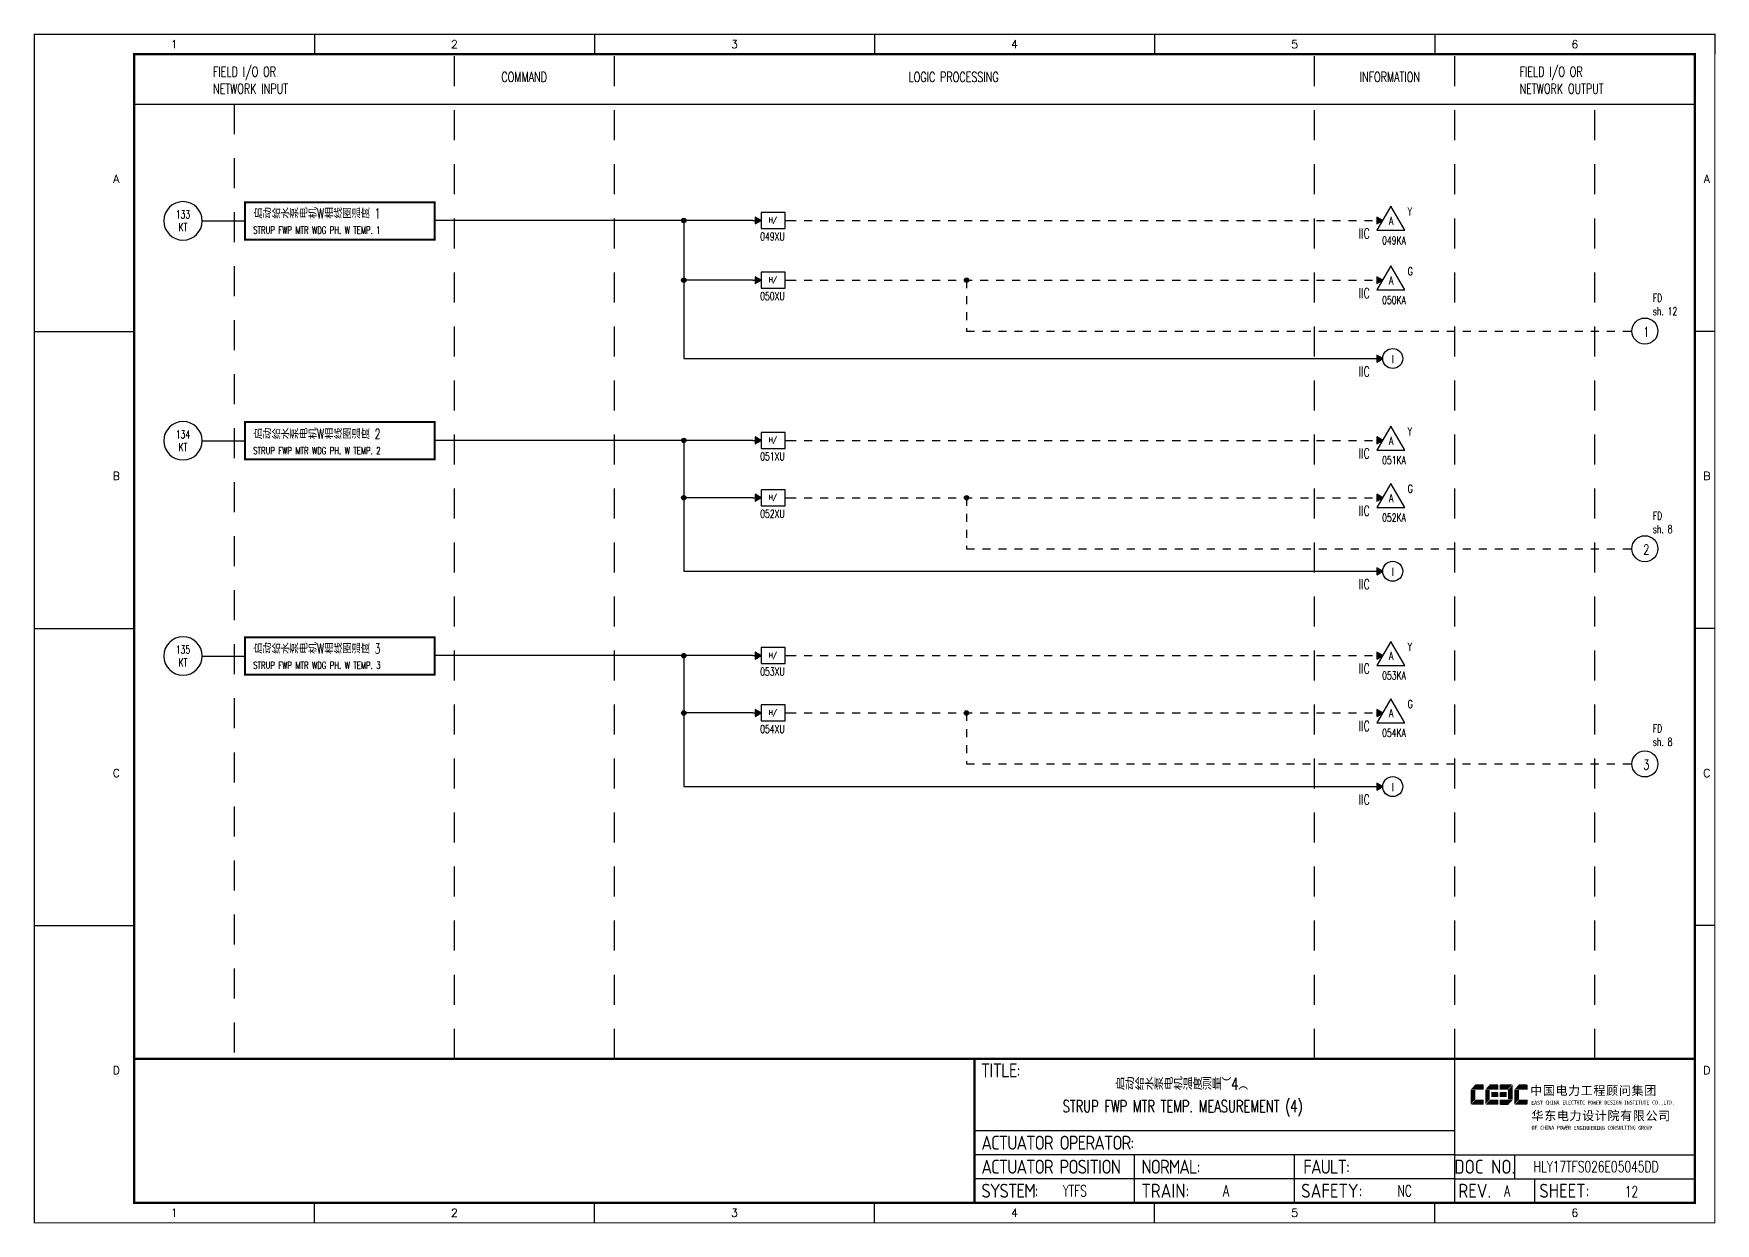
# Model space of a CAD drawing. Header units: millimetres. Extents: x 14388 to 19722, y -3447 to -1598.
# Drawn here: x 17472.7 to 17893, y -3043 to -2745.7 of the extents above; entities that cross this region are included whole.
import ezdxf
from ezdxf.enums import TextEntityAlignment as Align

# ---------------------------------------------------------------- set-up
doc = ezdxf.new("R2010")
doc.units = ezdxf.units.MM
for name, pattern in [('D2', [6, 2, -2, 2]), ('DASHED', [0.75, 0.5, -0.25]), ('JIS_02_0.7', [1.35, 0.75, -0.6])]:
    doc.linetypes.add(name, pattern=pattern)
for name, color, linetype in [('BLOCK', 7, 'Continuous'), ('BORDER', 1, 'Continuous'), ('INSTRUMENT', 4, 'Continuous'), ('MLINE', 6, 'Continuous'), ('TITLE', 1, 'Continuous'), ('TK', 7, 'Continuous'), ('图框_外框线', 7, 'Continuous'), ('图框_标题栏文字', 6, 'Continuous')]:
    doc.layers.add(name, color=color, linetype=linetype)
doc.styles.add('DANIEL', font='COMPLEX', dxfattribs={"width": 0.7, "bigfont": 'GVFS'})
doc.styles.add('ecepdi', font='simhei.ttf', dxfattribs={"width": 0.9})
doc.styles.get("Standard").update_dxf_attribs({"font": 'romans.shx', "width": 0.7, "bigfont": '@0hztxta.shx'})
doc.styles.add('工程字', font='gbenor.shx', dxfattribs={"bigfont": 'gbcbig.shx'})

# ---------------------------------------------------------------- blocks, each defined once
blk = doc.blocks.new('INS00')
at = {"layer": 'INSTRUMENT', "color": 0}
blk.add_lwpolyline([(6, 0, 1), (-6, 0, 1)], format="xyb", close=True, dxfattribs=at)
at = {"layer": 'INSTRUMENT', "flags": 1}
for tag, p in [('INSNAM', (0, 9)), ('INSDGN', (0, -9)), ('INSSUP', (0, -15)), ('INSTYP', (0, -12)), ('INSMAN', (0, -18)), ('INSREM', (0, -21))]:
    blk.add_attdef(tag, text='', height=3, dxfattribs=at).set_placement(p, align=Align.TOP_CENTER)
at = {"layer": 'INSTRUMENT', "width": 0.7}
for tag, p in [('INSHH', (6, 3.5)), ('INSL', (6, -3)), ('INSLL', (6, -6))]:
    blk.add_attdef(tag, p, '', height=2.5, dxfattribs=at)
for tag, p in [('INSIDE', (0, 2)), ('INSSYS', (0, -2))]:
    blk.add_attdef(tag, text='', height=2.5, dxfattribs=at).set_placement(p, align=Align.MIDDLE)
at = {"layer": 'INSTRUMENT', "linetype": 'DASHED', "width": 0.7}
blk.add_attdef('INSH', (6, 0.5), '', height=2.5, dxfattribs=at)
blk = doc.blocks.new('大于')
at = {"layer": 'BORDER'}
blk.add_hatch(color=256, dxfattribs=at).paths.add_polyline_path([(2178.99, 3748.47), (2177.49, 3749.34), (2177.49, 3747.6)])
for p, q in [((2176.99, 3748.47), (2178.99, 3748.47)), ((2184.99, 3748.47), (2186.99, 3748.47))]:
    blk.add_line(p, q, dxfattribs=at)
for points in [[(2178.99, 3748.47), (2177.49, 3749.34), (2177.49, 3747.6)], [(2184.99, 3750.47), (2178.99, 3750.47), (2178.99, 3746.47), (2184.99, 3746.47)]]:
    blk.add_lwpolyline(points, close=True, dxfattribs=at)
at = {"layer": 'BORDER', "style": 'DANIEL', "width": 0.8}
blk.add_text('H/', height=1.2, dxfattribs=at).set_placement((2181.94, 3748.51), align=Align.MIDDLE)
blk = doc.blocks.new('A$C1E0003F3')
h = blk.add_hatch(color=152)
edge = h.paths.add_edge_path()
edge.add_ellipse((5.15, 4.41), major_axis=(0, 0.211), ratio=0.769231, start_angle=-90, end_angle=0)
edge.add_line((5.15, 4.62), (3.22, 4.62))
edge.add_line((3.22, 4.62), (2.09, 3.35))
edge.add_line((2.09, 3.35), (5.32, 3.35))
edge.add_line((5.32, 3.35), (5.32, 4.41))
h.paths.add_polyline_path([(3.22, 3.23), (2.09, 3.23), (2.09, -0.36), (3.22, 0.91)])
edge = h.paths.add_edge_path()
edge.add_line((5.32, 0.81), (3.27, 0.81))
edge.add_line((3.27, 0.81), (2.13, -0.46))
edge.add_line((2.13, -0.46), (5.15, -0.46))
edge.add_ellipse((5.15, -0.25), major_axis=(0, 0.211), ratio=0.769231, start_angle=180, end_angle=270)
edge.add_line((5.32, -0.25), (5.32, 0.81))
h = blk.add_hatch(color=152)
edge = h.paths.add_edge_path()
edge.add_ellipse((8.78, 4.41), major_axis=(0, 0.211), ratio=0.769231, start_angle=-90, end_angle=0)
edge.add_line((8.78, 4.62), (6.84, 4.62))
edge.add_line((6.84, 4.62), (5.71, 3.35))
edge.add_line((5.71, 3.35), (8.94, 3.35))
edge.add_line((8.94, 3.35), (8.94, 4.41))
h.paths.add_polyline_path([(6.84, 3.23), (5.71, 3.23), (5.71, -0.36), (6.84, 0.91)])
edge = h.paths.add_edge_path()
edge.add_ellipse((8.78, 2.49), major_axis=(0, 0.211), ratio=0.769231, start_angle=-90, end_angle=0)
edge.add_line((8.78, 2.7), (7.22, 2.7))
edge.add_line((7.22, 2.7), (7.22, 1.44))
edge.add_line((7.22, 1.44), (8.78, 1.44))
edge.add_ellipse((8.78, 1.65), major_axis=(0, 0.211), ratio=0.769231, start_angle=180, end_angle=270)
edge.add_line((8.94, 1.65), (8.94, 2.49))
edge = h.paths.add_edge_path()
edge.add_line((8.94, 0.81), (6.89, 0.81))
edge.add_line((6.89, 0.81), (5.75, -0.46))
edge.add_line((5.75, -0.46), (8.78, -0.46))
edge.add_ellipse((8.78, -0.25), major_axis=(0, 0.211), ratio=0.769231, start_angle=180, end_angle=270)
edge.add_line((8.94, -0.25), (8.94, 0.81))
h = blk.add_hatch(color=1)
edge = h.paths.add_edge_path()
edge.add_line((12.48, 4.62), (9.46, 4.62))
edge.add_ellipse((9.46, 4.41), major_axis=(0, 0.211), ratio=0.769231, start_angle=0, end_angle=90)
edge.add_line((9.3, 4.41), (9.3, 3.35))
edge.add_line((9.3, 3.35), (11.35, 3.35))
edge.add_line((11.35, 3.35), (12.48, 4.62))
h.paths.add_polyline_path([(12.57, 4.56), (11.38, 3.23), (11.38, 0.93), (12.57, 0.93)])
edge = h.paths.add_edge_path()
edge.add_line((11.03, 2.7), (9.46, 2.7))
edge.add_ellipse((9.46, 2.49), major_axis=(0, 0.211), ratio=0.769231, start_angle=0, end_angle=90)
edge.add_line((9.3, 2.49), (9.3, 1.65))
edge.add_ellipse((9.46, 1.65), major_axis=(0, 0.211), ratio=0.769231, start_angle=90, end_angle=180)
edge.add_line((9.46, 1.44), (11.03, 1.44))
edge.add_line((11.03, 1.44), (11.03, 2.7))
h = blk.add_hatch(color=152)
edge = h.paths.add_edge_path()
edge.add_ellipse((16.11, 4.41), major_axis=(0, 0.211), ratio=0.769231, start_angle=-90, end_angle=0)
edge.add_line((16.11, 4.62), (14.14, 4.62))
edge.add_line((14.14, 4.62), (13, 3.35))
edge.add_line((13, 3.35), (16.27, 3.35))
edge.add_line((16.27, 3.35), (16.27, 4.41))
h.paths.add_polyline_path([(14.14, 3.23), (13, 3.23), (13, -0.36), (14.14, 0.91)])
edge = h.paths.add_edge_path()
edge.add_line((16.27, 0.81), (14.18, 0.81))
edge.add_line((14.18, 0.81), (13.04, -0.46))
edge.add_line((13.04, -0.46), (16.03, -0.46))
edge.add_ellipse((16.03, -0.15), major_axis=(0, 0.316), ratio=0.769231, start_angle=180, end_angle=270)
edge.add_line((16.27, -0.15), (16.27, 0.81))
h = blk.add_hatch(color=1)
edge = h.paths.add_edge_path()
edge.add_line((12.58, 0.79), (9.3, 0.79))
edge.add_line((9.3, 0.79), (9.3, -0.27))
edge.add_ellipse((9.46, -0.27), major_axis=(0, 0.211), ratio=0.769231, start_angle=90, end_angle=180)
edge.add_line((9.46, -0.48), (11.43, -0.48))
edge.add_line((11.43, -0.48), (12.58, 0.79))
at = {"layer": 'TITLE', "color": 7, "style": 'ecepdi'}
for s, p in [('中', (16.92, 1.94)), ('国', (20.09, 2)), ('电', (23.25, 1.99)), ('力', (26.39, 1.96)), ('程', (32.71, 1.98)), ('顾', (35.9, 1.98)), ('问', (39.09, 1.94)), ('集', (42.26, 1.98)), ('团', (45.42, 2.01)), ('工', (29.53, 1.95)), ('华', (17.24, -4.31)), ('东', (20.45, -4.29)), ('电', (23.62, -4.35)), ('力', (26.75, -4.32)), ('设', (29.92, -4.3)), ('计', (33.05, -4.31)), ('院', (36.26, -4.29)), ('有', (39.41, -4.29)), ('限', (42.57, -4.32)), ('公', (45.78, -4.38)), ('司', (48.91, -4.35))]:
    blk.add_text(s, height=2.2, dxfattribs=at).set_placement(p)
at = {"layer": 'TITLE', "color": 7, "style": 'ecepdi', "width": 0.975}
for s, p in [('E', (17.58, 0.02)), ('A', (18.29, 0.03)), ('S', (19, 0.03)), ('T', (19.7, 0.03)), ('C', (21.1, 0.09)), ('H', (21.77, 0.09)), ('I', (22.46, 0.09)), ('N', (23.17, 0.1)), ('A', (23.86, 0.1)), ('E', (25.35, 0.09)), ('L', (26.05, 0.11)), ('E', (26.76, 0.1)), ('C', (27.46, 0.12)), ('T', (28.18, 0.11)), ('R', (28.87, 0.1)), ('I', (29.57, 0.11)), ('C', (30.28, 0.1)), ('P', (31.64, 0.09)), ('O', (32.32, 0.08)), ('W', (33.03, 0.08)), ('E', (33.72, 0.08)), ('R', (34.42, 0.09)), ('D', (35.81, 0.1)), ('E', (36.52, 0.1)), ('S', (37.2, 0.1)), ('I', (37.91, 0.09)), ('G', (38.68, 0.11)), ('N', (39.38, 0.09)), ('I', (40.72, 0.07)), ('N', (41.43, 0.08)), ('S', (42.14, 0.08)), ('T', (42.83, 0.08)), ('I', (43.52, 0.09)), ('T', (44.22, 0.07)), ('U', (44.93, 0.07)), ('T', (45.63, 0.08)), ('E', (46.34, 0.09)), ('C', (47.76, 0.11)), ('O', (48.48, 0.1)), ('L', (50.56, 0.1)), ('T', (51.27, 0.1)), ('D', (51.96, 0.1)), ('.', (49.23, 0.1)), (',', (49.87, 0.1)), ('.', (52.72, 0.11)), ('O', (17.67, -6.18)), ('OF', (18.01, -6.2)), ('F', (18.37, -6.2)), ('C', (19.8, -6.19)), ('H', (20.47, -6.19)), ('I', (21.15, -6.19)), ('N', (21.87, -6.18)), ('A', (22.56, -6.18)), ('P', (23.98, -6.2)), ('O', (24.66, -6.21)), ('W', (25.36, -6.21)), ('E', (26.06, -6.21)), ('R', (26.75, -6.2)), ('E', (28.19, -6.24)), ('N', (28.91, -6.27)), ('G', (29.62, -6.26)), ('I', (30.32, -6.27)), ('N', (31.02, -6.27)), ('E', (31.7, -6.28)), ('E', (32.41, -6.27)), ('R', (33.1, -6.24)), ('I', (33.81, -6.24)), ('N', (34.51, -6.26)), ('G', (35.2, -6.24)), ('C', (36.61, -6.19)), ('O', (37.3, -6.21)), ('N', (38, -6.2)), ('S', (38.71, -6.21)), ('U', (39.41, -6.18)), ('L', (40.11, -6.18)), ('T', (40.81, -6.19)), ('I', (41.51, -6.21)), ('N', (42.2, -6.21)), ('G', (42.91, -6.17)), ('G', (44.29, -6.2)), ('R', (45, -6.21)), ('O', (45.69, -6.22)), ('U', (46.39, -6.2)), ('P', (47.1, -6.23))]:
    blk.add_text(s, height=1, dxfattribs=at).set_placement(p, align=Align.MIDDLE_CENTER)
blk = doc.blocks.new('A$C57484896')
for p, q in [((70, 297), (70, 292)), ((140, 297), (140, 292)), ((210, 297), (210, 292)), ((280, 297), (280, 292)), ((350, 297), (350, 292)), ((420, 297), (420, 292)), ((0, 222.75), (25, 222.75)), ((420, 222.75), (415, 222.75)), ((0, 148.5), (25, 148.5)), ((420, 148.5), (415, 148.5)), ((0, 74.25), (25, 74.25)), ((420, 74.25), (415, 74.25)), ((70, 0), (70, 5)), ((140, 0), (140, 5)), ((210, 0), (210, 5)), ((280, 0), (280, 5)), ((350, 0), (350, 5))]:
    blk.add_line(p, q)
at = {"layer": 'MLINE', "linetype": 'JIS_02_0.7', "ltscale": 10}
for p, q in [((105, 41), (105, 292)), ((145, 41), (145, 292)), ((320, 41), (320, 292)), ((355, 41), (355, 292)), ((50, 279.56), (50, 41)), ((390, 41), (390, 279.56))]:
    blk.add_line(p, q, dxfattribs=at)
at = {"layer": 'MLINE'}
blk.add_line((25, 279.56), (415, 279.56), dxfattribs=at)
at = {"layer": '图框_外框线'}
for p, q in [((355, 5), (355, 41)), ((355, 23), (235, 23)), ((355, 17), (235, 17)), ((275, 11), (275, 17)), ((315, 11), (315, 17)), ((355, 17), (415, 17)), ((370, 11), (370, 17)), ((355, 11), (235, 11)), ((355, 11), (235, 11)), ((275, 5), (275, 11)), ((315, 5), (315, 11)), ((355, 11), (415, 11)), ((375, 5), (375, 11))]:
    blk.add_line(p, q, dxfattribs=at)
for points, const_width in [([(0, 0), (420, 0), (420, 297), (0, 297)], 0.3), ([(25, 5), (415, 5), (415, 292), (25, 292)], 0.6)]:
    blk.add_lwpolyline(points, close=True, dxfattribs=dict(at, const_width=const_width))
at = {"layer": '图框_外框线', "const_width": 0.6}
blk.add_lwpolyline([(235, 41), (25, 41)], dxfattribs=at)
at = {"layer": '图框_外框线'}
blk.add_lwpolyline([(415, 41, 0.6, 0.6, 0), (235, 41, 0.6, 0.6, 0), (235, 5, 0, 0, 0)], format="xyseb", dxfattribs=at)
blk.add_blockref('A$C1E0003F3', (356.94, 29.95))
at = {"layer": 'MLINE', "char_height": 2.5, "width": 31.8959, "attachment_point": 1}
for s, insert in [('FIELD I/O OR', (44.67, 288.89)), ('COMMAND', (116.74, 287.58)), ('LOGIC PROCESSING', (218.52, 287.58)), ('INFORMATION', (331.25, 287.58)), ('FIELD I/O OR', (371.22, 288.89)), ('NETWORK INPUT', (44.67, 284.64)), ('NETWORK OUTPUT', (371.22, 284.64))]:
    blk.add_mtext(s, dxfattribs=dict(at, insert=insert))
at = {"layer": 'TK', "color": 3}
for s, p in [('1', (35, 294.5)), ('2', (105, 294.5)), ('3', (175, 294.5)), ('4', (245, 294.5)), ('5', (315, 294.5)), ('6', (385, 294.5)), ('1', (35, 2.5)), ('2', (105, 2.5)), ('3', (175, 2.5)), ('4', (245, 2.5)), ('5', (315, 2.5)), ('6', (385, 2.5))]:
    blk.add_text(s, height=2, dxfattribs=at).set_placement(p, align=Align.MIDDLE)
for s, p in [('A', (20.5, 259.88)), ('A', (418, 259.88)), ('B', (20.5, 185.62)), ('B', (418, 185.62)), ('C', (20.5, 111.38)), ('C', (418, 111.38)), ('D', (20.5, 37.12)), ('D', (418, 37.12))]:
    blk.add_text(s, height=2, dxfattribs=at).set_placement(p, align=Align.CENTER)
at = {"layer": '图框_标题栏文字', "char_height": 3.5, "style": '工程字'}
for s, insert, width, attachment_point in [('{\\T0.9; TITLE:}', (234.86, 38.09), 14.2249, 4), ('{\\T0.9; ACTUATOR OPERATOR:}', (235, 20), 40, 4), ('{\\T0.9; ACTUATOR POSITION}', (235, 14), 45, 4), ('{\\T0.9; NORMAL:}', (275, 14), 18.2557, 4), ('{\\T0.9; FAULT:}', (315.44, 14), 15, 4), ('DOC NO.', (362.5, 14), 15, 5), ('{\\T0.9; SYSTEM:}', (235, 8), 17.9526, 4), ('{\\T0.9; }TRAIN: ', (275, 8), 17.6638, 4), ('SAFETY:', (324.3, 8), 22.3993, 5), ('REV.', (360, 8), 10, 5), ('SHEET:', (382.42, 8), 20, 5)]:
    blk.add_mtext(s, dxfattribs=dict(at, insert=insert, width=width, attachment_point=attachment_point))

msp = doc.modelspace()

# ---------------------------------------------------------------- hatches: boundary and pattern name
h = msp.add_hatch(color=256)
edge = h.paths.add_edge_path()
edge.add_arc((17635.21, -2792.36), 0.55, 0, 360)
for points in [[(17809.89, -2792.36), (17808.39, -2791.49), (17808.39, -2793.23)], [(17809.89, -2807.27), (17808.39, -2806.41), (17808.39, -2808.14)], [(17809.89, -2826.85), (17808.39, -2825.99), (17808.39, -2827.72)], [(17809.89, -2847.31), (17808.39, -2846.44), (17808.39, -2848.18)], [(17809.89, -2861.64), (17808.39, -2860.78), (17808.39, -2862.51)], [(17809.89, -2880.02), (17808.39, -2879.16), (17808.39, -2880.89)], [(17809.89, -2901.1), (17808.39, -2900.23), (17808.39, -2901.97)], [(17809.89, -2915.43), (17808.39, -2914.57), (17808.39, -2916.3)], [(17809.89, -2933.82), (17808.39, -2932.95), (17808.39, -2934.68)]]:
    msp.add_hatch(color=256).paths.add_polyline_path(points)
h = msp.add_hatch(color=256)
edge = h.paths.add_edge_path()
edge.add_arc((17635.21, -2807.27), 0.55, 0, 360)
h = msp.add_hatch(color=256)
edge = h.paths.add_edge_path()
edge.add_arc((17705.9, -2807.27), 0.55, 0, 360)
h = msp.add_hatch(color=256)
edge = h.paths.add_edge_path()
edge.add_arc((17635.21, -2847.31), 0.55, 0, 360)
h = msp.add_hatch(color=256)
edge = h.paths.add_edge_path()
edge.add_arc((17635.21, -2861.64), 0.55, 0, 360)
h = msp.add_hatch(color=256)
edge = h.paths.add_edge_path()
edge.add_arc((17705.9, -2861.64), 0.55, 0, 360)
h = msp.add_hatch(color=256)
edge = h.paths.add_edge_path()
edge.add_arc((17635.21, -2901.1), 0.55, 0, 360)
h = msp.add_hatch(color=256)
edge = h.paths.add_edge_path()
edge.add_arc((17635.21, -2915.43), 0.55, 0, 360)
h = msp.add_hatch(color=256)
edge = h.paths.add_edge_path()
edge.add_arc((17705.86, -2915.43), 0.55, 0, 360)

# ---------------------------------------------------------------- linework, layer by layer
for p, q in [((17572.95, -2797.12), (17572.95, -2787.78)), ((17514.85, -2792.45), (17525.55, -2792.45)), ((17652.51, -2792.36), (17572.95, -2792.36)), ((17635.21, -2792.36), (17635.21, -2826.85)), ((17572.95, -2797.12), (17525.55, -2797.12)), ((17652.51, -2807.27), (17635.21, -2807.27)), ((17635.21, -2826.85), (17809.89, -2826.85)), ((17572.95, -2852.07), (17572.95, -2842.73)), ((17514.85, -2847.4), (17525.55, -2847.4)), ((17652.51, -2847.31), (17572.95, -2847.31)), ((17635.21, -2847.31), (17635.21, -2880.02)), ((17572.95, -2852.07), (17525.55, -2852.07)), ((17652.51, -2861.64), (17635.21, -2861.64)), ((17635.21, -2880.02), (17809.89, -2880.02)), ((17572.95, -2905.86), (17572.95, -2896.52)), ((17514.85, -2901.19), (17525.55, -2901.19)), ((17652.51, -2901.1), (17572.95, -2901.1)), ((17635.21, -2901.1), (17635.21, -2933.82)), ((17572.95, -2905.86), (17525.55, -2905.86)), ((17652.51, -2915.43), (17635.21, -2915.43)), ((17635.21, -2933.82), (17809.89, -2933.82))]:
    msp.add_line(p, q)
at = {"linetype": 'D2'}
for p, q in [((17661.31, -2792.36), (17809.89, -2792.36)), ((17661.31, -2807.27), (17809.89, -2807.27)), ((17705.9, -2807.27), (17705.9, -2819.99)), ((17705.9, -2819.99), (17872.16, -2819.99)), ((17661.31, -2847.31), (17809.89, -2847.31)), ((17661.31, -2861.64), (17809.89, -2861.64)), ((17705.9, -2861.64), (17705.9, -2874.37)), ((17705.9, -2874.37), (17872.16, -2874.37)), ((17661.31, -2901.1), (17809.89, -2901.1)), ((17661.31, -2915.43), (17809.89, -2915.43)), ((17705.86, -2915.43), (17705.86, -2928.16)), ((17705.86, -2928.16), (17872.13, -2928.16))]:
    msp.add_line(p, q, dxfattribs=at)
at = {"const_width": 0.5}
for points in [[(17525.55, -2787.78), (17572.95, -2787.78), (17572.95, -2797.12), (17525.55, -2797.12), (17525.55, -2787.78)], [(17525.55, -2842.73), (17572.95, -2842.73), (17572.95, -2852.07), (17525.55, -2852.07), (17525.55, -2842.73)], [(17525.55, -2896.52), (17572.95, -2896.52), (17572.95, -2905.86), (17525.55, -2905.86), (17525.55, -2896.52)]]:
    msp.add_lwpolyline(points, dxfattribs=at)
at = {"color": 1}
for points in [[(17815.38, -2794.81), (17811.91, -2788.81), (17808.45, -2794.81)], [(17815.38, -2809.72), (17811.91, -2803.72), (17808.45, -2809.72)], [(17815.38, -2849.76), (17811.91, -2843.76), (17808.45, -2849.76)], [(17815.38, -2864.09), (17811.91, -2858.09), (17808.45, -2864.09)], [(17815.38, -2903.55), (17811.91, -2897.55), (17808.45, -2903.55)], [(17815.38, -2917.88), (17811.91, -2911.88), (17808.45, -2917.88)]]:
    msp.add_lwpolyline(points, close=True, dxfattribs=at)
for points in [[(17809.89, -2792.36), (17808.39, -2791.49), (17808.39, -2793.23)], [(17809.89, -2807.27), (17808.39, -2806.41), (17808.39, -2808.14)], [(17809.89, -2826.85), (17808.39, -2825.99), (17808.39, -2827.72)], [(17809.89, -2847.31), (17808.39, -2846.44), (17808.39, -2848.18)], [(17809.89, -2861.64), (17808.39, -2860.78), (17808.39, -2862.51)], [(17809.89, -2880.02), (17808.39, -2879.16), (17808.39, -2880.89)], [(17809.89, -2901.1), (17808.39, -2900.23), (17808.39, -2901.97)], [(17809.89, -2915.43), (17808.39, -2914.57), (17808.39, -2916.3)], [(17809.89, -2933.82), (17808.39, -2932.95), (17808.39, -2934.68)]]:
    msp.add_lwpolyline(points, close=True)
for centre, radius in [((17635.21, -2792.36), 0.55), ((17635.21, -2807.27), 0.55), ((17705.9, -2807.27), 0.55), ((17875.42, -2819.99), 3.25), ((17812.39, -2826.85), 2.5), ((17635.21, -2847.31), 0.55), ((17635.21, -2861.64), 0.55), ((17705.9, -2861.64), 0.55), ((17875.42, -2874.37), 3.25), ((17812.39, -2880.02), 2.5), ((17635.21, -2901.1), 0.55), ((17635.21, -2915.43), 0.55), ((17705.86, -2915.43), 0.55), ((17875.42, -2928.16), 3.25), ((17812.39, -2933.83), 2.5)]:
    msp.add_circle(centre, radius)

# ---------------------------------------------------------------- block references
for name, p in [('A$C57484896', (17472.88, -3042.82)), ('大于', (15475.52, -6540.83)), ('大于', (15475.52, -6555.74)), ('大于', (15475.52, -6595.78)), ('大于', (15475.52, -6610.11)), ('大于', (15475.52, -6649.57)), ('大于', (15475.52, -6663.9))]:
    msp.add_blockref(name, p)
at = {"layer": 'MLINE', "xscale": 0.7999999999992724, "yscale": 0.7999999999992724, "zscale": 0.8}
for p, values in [((17510.05, -2792.45), {'INSIDE': '133', 'INSSYS': 'KT'}), ((17510.05, -2847.4), {'INSIDE': '134', 'INSSYS': 'KT'}), ((17510.05, -2901.19), {'INSIDE': '135', 'INSSYS': 'KT'})]:
    msp.add_blockref('INS00', p, dxfattribs=at).add_auto_attribs(values)

# ---------------------------------------------------------------- texts
at = {"color": 1, "width": 0.7}
for p in [(17812, -2793.44), (17812, -2808.35), (17812, -2848.39), (17812, -2862.72), (17812, -2902.18), (17812, -2916.51)]:
    msp.add_text('A', height=2, dxfattribs=at).set_placement(p, align=Align.CENTER)
at = {"width": 0.7}
for p in [(17812.43, -2827.98), (17812.43, -2881.15), (17812.43, -2934.95)]:
    msp.add_text('I', height=2, dxfattribs=at).set_placement(p, align=Align.CENTER)
at = {"attachment_point": 1}
for s, insert, char_height, width in [('启动给水泵电机W相线圈温度 1', (17527.62, -2789.34), 2.5, 73.0067), ('Y', (17816.13, -2789.12), 2, 73.0067), ('STRUP FWP MTR WDG PH. W TEMP. 1', (17527.62, -2793.86), 1.8, 73.0067), ('IIC', (17803.89, -2794.36), 2.5, 4.5039), ('049KA', (17809.74, -2796.32), 2, 73.0067), ('G', (17816.13, -2804.03), 2, 73.0067), ('IIC', (17803.89, -2809.27), 2.5, 4.5039), ('050KA', (17809.74, -2811.23), 2, 73.0067), ('1', (17875.02, -2818.95), 2.5, 73.0067), ('IIC', (17803.89, -2828.85), 2.5, 4.5039), ('启动给水泵电机W相线圈温度 2', (17527.62, -2844.46), 2.5, 73.0067), ('Y', (17816.13, -2844.07), 2, 73.0067), ('STRUP FWP MTR WDG PH. W TEMP. 2', (17527.62, -2848.98), 1.8, 73.0067), ('IIC', (17803.89, -2849.31), 2.5, 4.5039), ('051KA', (17809.74, -2851.27), 2, 73.0067), ('G', (17816.13, -2858.4), 2, 73.0067), ('IIC', (17803.89, -2863.64), 2.5, 4.5039), ('052KA', (17809.74, -2865.61), 2, 73.0067), ('2', (17875.02, -2873.32), 2.5, 73.0067), ('IIC', (17803.89, -2882.02), 2.5, 4.5039), ('启动给水泵电机W相线圈温度 3', (17527.62, -2898.09), 2.5, 73.0067), ('Y', (17816.13, -2897.86), 2, 73.0067), ('STRUP FWP MTR WDG PH. W TEMP. 3', (17527.62, -2902.61), 1.8, 73.0067), ('IIC', (17803.89, -2903.1), 2.5, 4.5039), ('053KA', (17809.74, -2905.06), 2, 73.0067), ('G', (17816.13, -2912.19), 2, 73.0067), ('IIC', (17803.89, -2917.43), 2.5, 4.5039), ('054KA', (17809.74, -2919.4), 2, 73.0067), ('3', (17875.02, -2927.11), 2.5, 73.0067), ('IIC', (17803.89, -2935.83), 2.5, 4.5039), ('启动给水泵电机温度测量（4）', (17743.04, -3006.63), 3, 57.1272), ('STRUP FWP MTR TEMP. MEASUREMENT (4)', (17729.9, -3012.22), 3, 84.237), ('YTFS', (17729.91, -3033.43), 2.8, 8.5983), ('A', (17769.97, -3033.43), 2.8, 8.5983), ('NC', (17813.56, -3033.43), 2.8, 8.5983), ('A', (17840.25, -3033.49), 2.8, 8.5983)]:
    msp.add_mtext(s, dxfattribs=dict(at, insert=insert, char_height=char_height, width=width))
at = {"color": 1, "char_height": 2, "width": 73.0067, "attachment_point": 1}
for s, insert in [('FD\\Psh. 12', (17877.39, -2810.71)), ('FD\\Psh. 8', (17877.39, -2865.13)), ('FD\\Psh. 8', (17877.39, -2918.3))]:
    msp.add_mtext(s, dxfattribs=dict(at, insert=insert))
at = {"width": 0.7}
for tag, p, s in [('HLY17TFS026E05045DD', (17847.61, -3030.19), ''), ('12', (17870.37, -3036.43), '1')]:
    msp.add_attdef(tag, p, s, height=2.8, dxfattribs=at)
at = {"layer": 'BLOCK', "width": 0.7}
for s, p in [('049XU', (17657.37, -2796.35)), ('050XU', (17657.37, -2811.26)), ('051XU', (17657.37, -2851.3)), ('052XU', (17657.37, -2865.64)), ('053XU', (17657.37, -2905.09)), ('054XU', (17657.37, -2919.43))]:
    msp.add_text(s, height=2, dxfattribs=at).set_placement(p, align=Align.MIDDLE)

doc.saveas('drawing.dxf')
